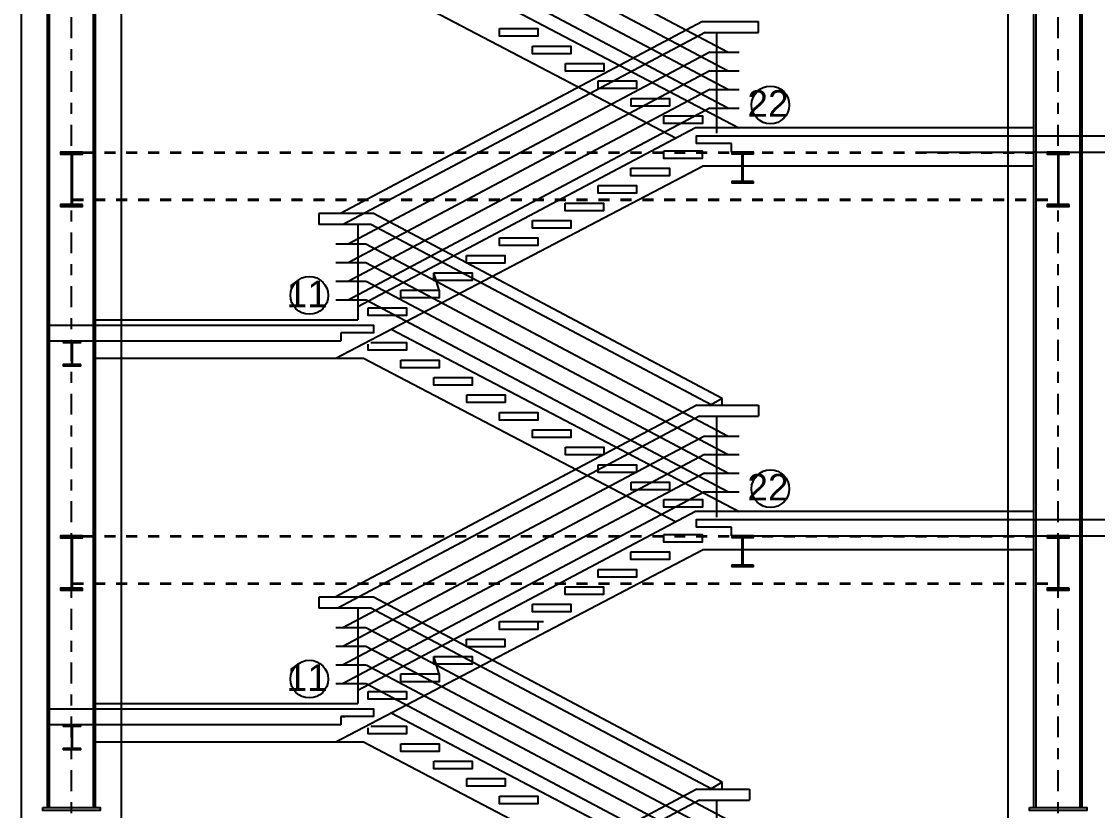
# Model space of a CAD drawing. Header units: millimetres. Extents: x 2148 to 2681, y 758 to 986.
# Drawn here: x 2524.33 to 2534.14, y 882.35 to 889.55 of the extents above; entities that cross this region are included whole.
import ezdxf

# ---------------------------------------------------------------- set-up
doc = ezdxf.new("R2010")
doc.units = ezdxf.units.MM
doc.linetypes.add('$0$HIDDEN', pattern=[0.375, 0.25, -0.125])
doc.linetypes.add('CENTER2', pattern=[28.575, 19.05, -3.175, 3.175, -3.175])
for name, color, linetype in [('0.2', 10, 'Continuous'), ('4CO', 4, 'Continuous'), ('D', 1, 'Continuous'), ('HATCH', 8, 'Continuous'), ('TLBLK', 7, 'Continuous')]:
    doc.layers.add(name, color=color, linetype=linetype)
doc.styles.add('SWISS', font='swissl.ttf')

msp = doc.modelspace()

# ---------------------------------------------------------------- hatches: boundary and pattern name
at = {"layer": 'HATCH', "ltscale": 0.5}
h = msp.add_hatch(dxfattribs=at)
h.set_pattern_fill('ANSI31', color=256, scale=0.018605, style=0)
h.set_pattern_definition([(45, (150885.5730363, 6002.0488247), (-0.00164446852256, 0.00164446852256), [])])
edge = h.paths.add_edge_path()
edge.add_line((2524.8834495, 887.8774723), (2524.7990688, 887.8774723))
edge.add_arc((2524.7990688, 887.8847278), 0.0072555, 174.09726711, 269.99999997, ccw=False)
edge.add_line((2524.7918518, 887.885474), (2524.7918518, 888.3279263))
edge.add_arc((2524.7990688, 888.3286724), 0.0072555, 89.63455464, 185.90273283, ccw=False)
edge.add_line((2524.7991151, 888.3359278), (2524.8834495, 888.3359278))
edge.add_line((2524.8834495, 888.3359278), (2524.8834495, 888.3545328))
edge.add_line((2524.8834495, 888.3545328), (2524.6834495, 888.3545328))
edge.add_line((2524.6834495, 888.3545328), (2524.6834495, 888.3359278))
edge.add_line((2524.6834495, 888.3359278), (2524.7734174, 888.3359278))
edge.add_arc((2524.7734637, 888.3286724), 0.0072555, -4.29209345, 90.36544517, ccw=False)
edge.add_line((2524.7806988, 888.3281294), (2524.7806988, 887.8852708))
edge.add_arc((2524.7734637, 887.8847278), 0.0072555, -89.99999978, 4.2920935, ccw=False)
edge.add_line((2524.7734637, 887.8774723), (2524.6834495, 887.8774723))
edge.add_line((2524.6834495, 887.8774723), (2524.6834495, 887.8588673))
edge.add_line((2524.6834495, 887.8588673), (2524.8834495, 887.8588673))
edge.add_line((2524.8834495, 887.8588673), (2524.8834495, 887.8774723))
h = msp.add_hatch(dxfattribs=at)
h.set_pattern_fill('ANSI31', color=256, scale=0.018605, style=0)
h.set_pattern_definition([(45, (160502.7380826, 5234.8670816), (-0.00164446852256, 0.00164446852256), [])])
edge = h.paths.add_edge_path()
edge.add_line((2530.9152169, 888.3395306), (2531.0045927, 888.3395306))
edge.add_line((2531.0045927, 888.3395306), (2531.0045927, 888.3536789))
edge.add_line((2531.0045927, 888.3536789), (2530.806577, 888.3536789))
edge.add_line((2530.806577, 888.3536789), (2530.806577, 888.3395306))
edge.add_line((2530.806577, 888.3395306), (2530.895684, 888.3395306))
edge.add_arc((2530.8957084, 888.3357098), 0.0038209, -4.29209834, 90.36544627, ccw=False)
edge.add_line((2530.8995185, 888.3354238), (2530.8995185, 888.3303464))
edge.add_arc((2530.8957084, 888.3300604), 0.0038209, -4.29210268, 4.29210268, ccw=False)
edge.add_line((2530.8995185, 888.3297744), (2530.8995185, 888.0983474))
edge.add_arc((2530.8957084, 888.0980614), 0.0038209, -4.29209258, 4.29209258, ccw=False)
edge.add_line((2530.8995185, 888.0977754), (2530.8995185, 888.0903916))
edge.add_arc((2530.8957084, 888.0901056), 0.0038209, -89.99999956, 4.29209319, ccw=False)
edge.add_line((2530.8957084, 888.0862848), (2530.806577, 888.0862848))
edge.add_line((2530.806577, 888.0862848), (2530.806577, 888.0744428))
edge.add_line((2530.806577, 888.0744428), (2531.0045927, 888.0744428))
edge.add_line((2531.0045927, 888.0744428), (2531.0045927, 888.0862848))
edge.add_line((2531.0045927, 888.0862848), (2530.9151925, 888.0862848))
edge.add_arc((2530.9151925, 888.0901056), 0.0038209, 174.09726551, 270.00000044, ccw=False)
edge.add_line((2530.9113919, 888.0904986), (2530.9113919, 888.0976685))
edge.add_arc((2530.9151925, 888.0980614), 0.0038209, 174.09726237, 185.90273763, ccw=False)
edge.add_line((2530.9113919, 888.0984543), (2530.9113919, 888.3296675))
edge.add_arc((2530.9151925, 888.3300604), 0.0038209, 174.09726825, 185.90273175, ccw=False)
edge.add_line((2530.9113919, 888.3304533), (2530.9113919, 888.3353168))
edge.add_arc((2530.9151925, 888.3357098), 0.0038209, 89.63455417, 185.902733, ccw=False)
h = msp.add_hatch(dxfattribs=at)
h.set_pattern_fill('ANSI31', color=256, scale=0.018605, style=0)
h.set_pattern_definition([(45, (150894.5736642, 6002.0488247), (-0.00164446852256, 0.00164446852256), [])])
edge = h.paths.add_edge_path()
edge.add_line((2533.8840774, 887.8774723), (2533.7996967, 887.8774723))
edge.add_arc((2533.7996967, 887.8847278), 0.0072555, 174.09726711, 269.99999997, ccw=False)
edge.add_line((2533.7924797, 887.885474), (2533.7924797, 888.3279263))
edge.add_arc((2533.7996967, 888.3286724), 0.0072555, 89.63455464, 185.90273283, ccw=False)
edge.add_line((2533.799743, 888.3359278), (2533.8840774, 888.3359278))
edge.add_line((2533.8840774, 888.3359278), (2533.8840774, 888.3545328))
edge.add_line((2533.8840774, 888.3545328), (2533.6840774, 888.3545328))
edge.add_line((2533.6840774, 888.3545328), (2533.6840774, 888.3359278))
edge.add_line((2533.6840774, 888.3359278), (2533.7740453, 888.3359278))
edge.add_arc((2533.7740916, 888.3286724), 0.0072555, -4.29209345, 90.36544517, ccw=False)
edge.add_line((2533.7813267, 888.3281294), (2533.7813267, 887.8852708))
edge.add_arc((2533.7740916, 887.8847278), 0.0072555, -89.99999978, 4.2920935, ccw=False)
edge.add_line((2533.7740916, 887.8774723), (2533.6840774, 887.8774723))
edge.add_line((2533.6840774, 887.8774723), (2533.6840774, 887.8588673))
edge.add_line((2533.6840774, 887.8588673), (2533.8840774, 887.8588673))
edge.add_line((2533.8840774, 887.8588673), (2533.8840774, 887.8774723))
h = msp.add_hatch(dxfattribs=at)
h.set_pattern_fill('ANSI31', color=256, scale=0.014884, style=0)
h.set_pattern_definition([(45, (128902.2538391, 4363.8400207), (-0.001315574818048, 0.001315574818048), [])])
edge = h.paths.add_edge_path()
edge.add_line((2524.7955465, 886.6179798), (2524.8670472, 886.6179798))
edge.add_line((2524.8670472, 886.6179798), (2524.8670472, 886.6292985))
edge.add_line((2524.8670472, 886.6292985), (2524.7086346, 886.6292985))
edge.add_line((2524.7086346, 886.6292985), (2524.7086346, 886.6179798))
edge.add_line((2524.7086346, 886.6179798), (2524.7799202, 886.6179798))
edge.add_arc((2524.7799397, 886.6149232), 0.0030567, -4.29209834, 90.36544627, ccw=False)
edge.add_line((2524.7829878, 886.6146944), (2524.7829878, 886.6106325))
edge.add_arc((2524.7799397, 886.6104037), 0.0030567, -4.29210268, 4.29210268, ccw=False)
edge.add_line((2524.7829878, 886.6101749), (2524.7829878, 886.4250333))
edge.add_arc((2524.7799397, 886.4248045), 0.0030567, -4.29209258, 4.29209258, ccw=False)
edge.add_line((2524.7829878, 886.4245757), (2524.7829878, 886.4186686))
edge.add_arc((2524.7799397, 886.4184399), 0.0030567, -89.99999956, 4.29209319, ccw=False)
edge.add_line((2524.7799397, 886.4153832), (2524.7086346, 886.4153832))
edge.add_line((2524.7086346, 886.4153832), (2524.7086346, 886.4059096))
edge.add_line((2524.7086346, 886.4059096), (2524.8670472, 886.4059096))
edge.add_line((2524.8670472, 886.4059096), (2524.8670472, 886.4153832))
edge.add_line((2524.8670472, 886.4153832), (2524.795527, 886.4153832))
edge.add_arc((2524.795527, 886.4184399), 0.0030567, 174.09726551, 270.00000044, ccw=False)
edge.add_line((2524.7924865, 886.4187542), (2524.7924865, 886.4244902))
edge.add_arc((2524.795527, 886.4248045), 0.0030567, 174.09726237, 185.90273763, ccw=False)
edge.add_line((2524.7924865, 886.4251189), (2524.7924865, 886.6100893))
edge.add_arc((2524.795527, 886.6104037), 0.0030567, 174.09726825, 185.90273175, ccw=False)
edge.add_line((2524.7924865, 886.610718), (2524.7924865, 886.6146088))
edge.add_arc((2524.795527, 886.6149232), 0.0030567, 89.63455417, 185.902733, ccw=False)
h = msp.add_hatch(dxfattribs=at)
h.set_pattern_fill('ANSI31', color=256, scale=0.018605, style=0)
h.set_pattern_definition([(45, (150885.5730363, 5998.5488247), (-0.00164446852256, 0.00164446852256), [])])
edge = h.paths.add_edge_path()
edge.add_line((2524.8834495, 884.3774723), (2524.7990688, 884.3774723))
edge.add_arc((2524.7990688, 884.3847278), 0.0072555, 174.09726711, 269.99999997, ccw=False)
edge.add_line((2524.7918518, 884.385474), (2524.7918518, 884.8279263))
edge.add_arc((2524.7990688, 884.8286724), 0.0072555, 89.63455464, 185.90273283, ccw=False)
edge.add_line((2524.7991151, 884.8359278), (2524.8834495, 884.8359278))
edge.add_line((2524.8834495, 884.8359278), (2524.8834495, 884.8545328))
edge.add_line((2524.8834495, 884.8545328), (2524.6834495, 884.8545328))
edge.add_line((2524.6834495, 884.8545328), (2524.6834495, 884.8359278))
edge.add_line((2524.6834495, 884.8359278), (2524.7734174, 884.8359278))
edge.add_arc((2524.7734637, 884.8286724), 0.0072555, -4.29209345, 90.36544517, ccw=False)
edge.add_line((2524.7806988, 884.8281294), (2524.7806988, 884.3852708))
edge.add_arc((2524.7734637, 884.3847278), 0.0072555, -89.99999978, 4.2920935, ccw=False)
edge.add_line((2524.7734637, 884.3774723), (2524.6834495, 884.3774723))
edge.add_line((2524.6834495, 884.3774723), (2524.6834495, 884.3588673))
edge.add_line((2524.6834495, 884.3588673), (2524.8834495, 884.3588673))
edge.add_line((2524.8834495, 884.3588673), (2524.8834495, 884.3774723))
h = msp.add_hatch(dxfattribs=at)
h.set_pattern_fill('ANSI31', color=256, scale=0.018605, style=0)
h.set_pattern_definition([(45, (160502.7380826, 5231.3670816), (-0.00164446852256, 0.00164446852256), [])])
edge = h.paths.add_edge_path()
edge.add_line((2530.9152169, 884.8395306), (2531.0045927, 884.8395306))
edge.add_line((2531.0045927, 884.8395306), (2531.0045927, 884.8536789))
edge.add_line((2531.0045927, 884.8536789), (2530.806577, 884.8536789))
edge.add_line((2530.806577, 884.8536789), (2530.806577, 884.8395306))
edge.add_line((2530.806577, 884.8395306), (2530.895684, 884.8395306))
edge.add_arc((2530.8957084, 884.8357098), 0.0038209, -4.29209834, 90.36544627, ccw=False)
edge.add_line((2530.8995185, 884.8354238), (2530.8995185, 884.8303464))
edge.add_arc((2530.8957084, 884.8300604), 0.0038209, -4.29210268, 4.29210268, ccw=False)
edge.add_line((2530.8995185, 884.8297744), (2530.8995185, 884.5983474))
edge.add_arc((2530.8957084, 884.5980614), 0.0038209, -4.29209258, 4.29209258, ccw=False)
edge.add_line((2530.8995185, 884.5977754), (2530.8995185, 884.5903916))
edge.add_arc((2530.8957084, 884.5901056), 0.0038209, -89.99999956, 4.29209319, ccw=False)
edge.add_line((2530.8957084, 884.5862848), (2530.806577, 884.5862848))
edge.add_line((2530.806577, 884.5862848), (2530.806577, 884.5744428))
edge.add_line((2530.806577, 884.5744428), (2531.0045927, 884.5744428))
edge.add_line((2531.0045927, 884.5744428), (2531.0045927, 884.5862848))
edge.add_line((2531.0045927, 884.5862848), (2530.9151925, 884.5862848))
edge.add_arc((2530.9151925, 884.5901056), 0.0038209, 174.09726551, 270.00000044, ccw=False)
edge.add_line((2530.9113919, 884.5904986), (2530.9113919, 884.5976685))
edge.add_arc((2530.9151925, 884.5980614), 0.0038209, 174.09726237, 185.90273763, ccw=False)
edge.add_line((2530.9113919, 884.5984543), (2530.9113919, 884.8296675))
edge.add_arc((2530.9151925, 884.8300604), 0.0038209, 174.09726825, 185.90273175, ccw=False)
edge.add_line((2530.9113919, 884.8304533), (2530.9113919, 884.8353168))
edge.add_arc((2530.9151925, 884.8357098), 0.0038209, 89.63455417, 185.902733, ccw=False)
h = msp.add_hatch(dxfattribs=at)
h.set_pattern_fill('ANSI31', color=256, scale=0.018605, style=0)
h.set_pattern_definition([(45, (150894.5736642, 5998.5488247), (-0.00164446852256, 0.00164446852256), [])])
edge = h.paths.add_edge_path()
edge.add_line((2533.8840774, 884.3774723), (2533.7996967, 884.3774723))
edge.add_arc((2533.7996967, 884.3847278), 0.0072555, 174.09726711, 269.99999997, ccw=False)
edge.add_line((2533.7924797, 884.385474), (2533.7924797, 884.8279263))
edge.add_arc((2533.7996967, 884.8286724), 0.0072555, 89.63455464, 185.90273283, ccw=False)
edge.add_line((2533.799743, 884.8359278), (2533.8840774, 884.8359278))
edge.add_line((2533.8840774, 884.8359278), (2533.8840774, 884.8545328))
edge.add_line((2533.8840774, 884.8545328), (2533.6840774, 884.8545328))
edge.add_line((2533.6840774, 884.8545328), (2533.6840774, 884.8359278))
edge.add_line((2533.6840774, 884.8359278), (2533.7740453, 884.8359278))
edge.add_arc((2533.7740916, 884.8286724), 0.0072555, -4.29209345, 90.36544517, ccw=False)
edge.add_line((2533.7813267, 884.8281294), (2533.7813267, 884.3852708))
edge.add_arc((2533.7740916, 884.3847278), 0.0072555, -89.99999978, 4.2920935, ccw=False)
edge.add_line((2533.7740916, 884.3774723), (2533.6840774, 884.3774723))
edge.add_line((2533.6840774, 884.3774723), (2533.6840774, 884.3588673))
edge.add_line((2533.6840774, 884.3588673), (2533.8840774, 884.3588673))
edge.add_line((2533.8840774, 884.3588673), (2533.8840774, 884.3774723))
h = msp.add_hatch(dxfattribs=at)
h.set_pattern_fill('ANSI31', color=256, scale=0.014884, style=0)
h.set_pattern_definition([(45, (128902.2538391, 4360.3400207), (-0.001315574818048, 0.001315574818048), [])])
edge = h.paths.add_edge_path()
edge.add_line((2524.7955465, 883.1179798), (2524.8670472, 883.1179798))
edge.add_line((2524.8670472, 883.1179798), (2524.8670472, 883.1292985))
edge.add_line((2524.8670472, 883.1292985), (2524.7086346, 883.1292985))
edge.add_line((2524.7086346, 883.1292985), (2524.7086346, 883.1179798))
edge.add_line((2524.7086346, 883.1179798), (2524.7799202, 883.1179798))
edge.add_arc((2524.7799397, 883.1149232), 0.0030567, -4.29209834, 90.36544627, ccw=False)
edge.add_line((2524.7829878, 883.1146944), (2524.7829878, 883.1106325))
edge.add_arc((2524.7799397, 883.1104037), 0.0030567, -4.29210268, 4.29210268, ccw=False)
edge.add_line((2524.7829878, 883.1101749), (2524.7829878, 882.9250333))
edge.add_arc((2524.7799397, 882.9248045), 0.0030567, -4.29209258, 4.29209258, ccw=False)
edge.add_line((2524.7829878, 882.9245757), (2524.7829878, 882.9186686))
edge.add_arc((2524.7799397, 882.9184399), 0.0030567, -89.99999956, 4.29209319, ccw=False)
edge.add_line((2524.7799397, 882.9153832), (2524.7086346, 882.9153832))
edge.add_line((2524.7086346, 882.9153832), (2524.7086346, 882.9059096))
edge.add_line((2524.7086346, 882.9059096), (2524.8670472, 882.9059096))
edge.add_line((2524.8670472, 882.9059096), (2524.8670472, 882.9153832))
edge.add_line((2524.8670472, 882.9153832), (2524.795527, 882.9153832))
edge.add_arc((2524.795527, 882.9184399), 0.0030567, 174.09726551, 270.00000044, ccw=False)
edge.add_line((2524.7924865, 882.9187542), (2524.7924865, 882.9244902))
edge.add_arc((2524.795527, 882.9248045), 0.0030567, 174.09726237, 185.90273763, ccw=False)
edge.add_line((2524.7924865, 882.9251189), (2524.7924865, 883.1100893))
edge.add_arc((2524.795527, 883.1104037), 0.0030567, 174.09726825, 185.90273175, ccw=False)
edge.add_line((2524.7924865, 883.110718), (2524.7924865, 883.1146088))
edge.add_arc((2524.795527, 883.1149232), 0.0030567, 89.63455417, 185.902733, ccw=False)

# ---------------------------------------------------------------- linework, layer by layer
at = {"ltscale": 0.5}
for p, q in [((2530.7691042, 889.2643984, -0.0000001), (2527.4696634, 891.0141018, -0.0000001)), ((2530.7691042, 889.0943984, -0.0000001), (2527.4696634, 890.8441018, -0.0000001)), ((2530.7699091, 888.9243984, -0.0000001), (2527.4704683, 890.6741018, -0.0000001)), ((2530.7703116, 888.7543984, -0.0000001), (2527.4708708, 890.5041018, -0.0000001)), ((2530.5387529, 889.5443984, -0.0000001), (2527.2381937, 887.7941018, -0.0000001)), ((2530.5387529, 889.5443984, 0), (2531.0503905, 889.5443984, 0)), ((2530.5387529, 889.5443984, 0), (2531.0503905, 889.5443984, 0)), ((2530.5636274, 889.4443984, -0.0000001), (2527.2630682, 887.6941018, -0.0000001)), ((2530.5636274, 889.4443984, 0), (2531.0503905, 889.4443984, 0)), ((2530.6665256, 889.4456789, -0.0000001), (2530.6665256, 888.5256789, -0.0000001)), ((2530.6084016, 889.2643984, -0.0000001), (2527.3078424, 887.5141018, -0.0000001)), ((2530.6084016, 889.2643984, 0), (2530.8738429, 889.2643984, 0)), ((2530.6079992, 889.0943984, -0.0000001), (2527.3074399, 887.3441018, -0.0000001)), ((2530.6084016, 889.0943984, 0), (2530.8738429, 889.0943984, 0)), ((2530.6075967, 888.9243984, -0.0000001), (2527.3070375, 887.1741018, -0.0000001)), ((2530.6084016, 888.9243984, 0), (2530.8738429, 888.9243984, 0)), ((2530.6071942, 888.7543984, -0.0000001), (2527.306635, 887.0041018, -0.0000001)), ((2530.6084016, 888.7543984, 0), (2530.8738429, 888.7543984, 0)), ((2530.1887529, 888.366588, -0.0000001), (2530.5387529, 888.366588, -0.0000001)), ((2530.1887529, 888.366588, -0.0000001), (2530.5387529, 888.366588, -0.0000001)), ((2530.1887529, 888.366588, -0.0000001), (2530.5387529, 888.366588, -0.0000001)), ((2530.1887529, 888.366588, -0.0000001), (2530.5387529, 888.366588, -0.0000001)), ((2530.1887529, 888.366588, -0.0000001), (2530.5387529, 888.366588, -0.0000001)), ((2530.1887529, 888.366588, -0.0000001), (2530.5387529, 888.366588, -0.0000001)), ((2529.8881937, 888.2074971, -0.0000001), (2530.2381937, 888.2074971, -0.0000001)), ((2529.8881937, 888.2074971, -0.0000001), (2530.2381937, 888.2074971, -0.0000001)), ((2529.5887529, 888.0484062, -0.0000001), (2529.9387529, 888.0484062, -0.0000001)), ((2529.5887529, 888.0484062, -0.0000001), (2529.9387529, 888.0484062, -0.0000001)), ((2529.2887529, 887.8893153, -0.0000001), (2529.6387529, 887.8893153, -0.0000001)), ((2529.2887529, 887.8893153, -0.0000001), (2529.6387529, 887.8893153, -0.0000001)), ((2527.5393121, 887.7941018, -0.0000001), (2527.0393121, 887.7941018, -0.0000001)), ((2527.5393121, 887.7941018, -0.0000001), (2527.4516397, 887.7941018, -0.0000001)), ((2530.7187529, 886.1080347, -0.0000001), (2527.5393121, 887.7941018, -0.0000001)), ((2528.9887529, 887.7302244, -0.0000001), (2529.3387529, 887.7302244, -0.0000001)), ((2528.9887529, 887.7302244, -0.0000001), (2529.3387529, 887.7302244, -0.0000001)), ((2527.5144376, 887.6941018, -0.0000001), (2527.0393121, 887.6941018, -0.0000001)), ((2527.3959698, 887.6941018, -0.0000001), (2527.3959698, 886.8256789, -0.0000001)), ((2530.6187529, 886.047874, -0.0000001), (2527.5144376, 887.6941018, -0.0000001)), ((2527.4696634, 887.5141018, -0.0000001), (2527.1959698, 887.5141018, -0.0000001)), ((2530.7691042, 885.7643984, -0.0000001), (2527.4696634, 887.5141018, -0.0000001)), ((2528.6887529, 887.5711335, -0.0000001), (2529.0387529, 887.5711335, -0.0000001)), ((2528.6887529, 887.5711335, -0.0000001), (2529.0387529, 887.5711335, -0.0000001)), ((2528.6887529, 887.5711335, -0.0000001), (2529.0387529, 887.5711335, -0.0000001)), ((2528.6887529, 887.5711335, -0.0000001), (2529.0387529, 887.5711335, -0.0000001)), ((2528.6887529, 887.5711335, -0.0000001), (2529.0387529, 887.5711335, -0.0000001)), ((2528.6887529, 887.5711335, -0.0000001), (2529.0387529, 887.5711335, -0.0000001)), ((2528.3887529, 887.4120426, -0.0000001), (2528.7387529, 887.4120426, -0.0000001)), ((2528.3887529, 887.4120426, -0.0000001), (2528.7387529, 887.4120426, -0.0000001)), ((2527.4696634, 887.3441018, -0.0000001), (2527.1959698, 887.3441018, -0.0000001)), ((2530.7691042, 885.5943984, -0.0000001), (2527.4696634, 887.3441018, -0.0000001)), ((2528.0887529, 887.2529517, -0.0000001), (2528.4387529, 887.2529517, -0.0000001)), ((2528.1387529, 887.0938608, -0.0000001), (2528.0887529, 887.2529517, -0.0000001)), ((2528.1387529, 887.0938608, -0.0000001), (2528.0887529, 887.2529517, -0.0000001)), ((2528.1387529, 887.0938608, -0.0000001), (2528.0887529, 887.2529517, -0.0000001)), ((2528.1387529, 887.0938608, -0.0000001), (2528.0887529, 887.2529517, -0.0000001)), ((2528.0887529, 887.2529517, -0.0000001), (2528.4387529, 887.2529517, -0.0000001)), ((2528.1387529, 887.0938608, -0.0000001), (2528.0887529, 887.2529517, -0.0000001)), ((2528.1387529, 887.0938608, -0.0000001), (2528.0887529, 887.2529517, -0.0000001)), ((2528.1387529, 887.0938608, -0.0000001), (2528.0887529, 887.2529517, -0.0000001)), ((2527.4696634, 887.1741018, -0.0000001), (2527.1959698, 887.1741018, -0.0000001)), ((2530.7699091, 885.4243984, -0.0000001), (2527.4704683, 887.1741018, -0.0000001)), ((2527.7887529, 887.0938608, -0.0000001), (2528.1387529, 887.0938608, -0.0000001)), ((2527.7887529, 887.0938608, -0.0000001), (2528.1387529, 887.0938608, -0.0000001)), ((2527.4708708, 887.0041018, -0.0000001), (2527.1959698, 887.0041018, -0.0000001)), ((2530.7703116, 885.2543984, -0.0000001), (2527.4708708, 887.0041018, -0.0000001)), ((2527.4893121, 886.9347699, -0.0000001), (2527.8387529, 886.9347699, -0.0000001)), ((2527.4893121, 886.9347699, -0.0000001), (2527.8387529, 886.9347699, -0.0000001)), ((2530.4887529, 886.0443984, -0.0000001), (2527.1881937, 884.2941018, -0.0000001)), ((2530.4887529, 886.0443984, -0.0000001), (2531.0503905, 886.0443984, 0)), ((2530.4887529, 886.0443984, -0.0000001), (2531.0503905, 886.0443984, 0)), ((2530.7187529, 886.1080347, -0.0000001), (2530.6187529, 886.047874, -0.0000001)), ((2530.7187529, 886.0456789, 0), (2530.7187529, 886.1080347, 0)), ((2530.5136274, 885.9443984, -0.0000001), (2527.2130682, 884.1941018, -0.0000001)), ((2530.5136274, 885.9443984, -0.0000001), (2531.0503905, 885.9443984, 0)), ((2530.6665256, 885.9456789, -0.0000001), (2530.6665256, 885.0256789, -0.0000001)), ((2530.5584016, 885.7643984, -0.0000001), (2527.2578424, 884.0141018, -0.0000001)), ((2530.5584016, 885.7643984, -0.0000001), (2530.8738429, 885.7643984, 0)), ((2530.5579992, 885.5943984, -0.0000001), (2527.2574399, 883.8441018, -0.0000001)), ((2530.5584016, 885.5943984, -0.0000001), (2530.8738429, 885.5943984, 0)), ((2530.5575967, 885.4243984, -0.0000001), (2527.2570375, 883.6741018, -0.0000001)), ((2530.5584016, 885.4243984, -0.0000001), (2530.8738429, 885.4243984, 0)), ((2530.5571942, 885.2543984, -0.0000001), (2527.256635, 883.5041018, -0.0000001)), ((2530.5584016, 885.2543984, -0.0000001), (2530.8738429, 885.2543984, 0)), ((2530.1887529, 884.866588, -0.0000001), (2530.5387529, 884.866588, -0.0000001)), ((2530.1887529, 884.866588, -0.0000001), (2530.5387529, 884.866588, -0.0000001)), ((2530.1887529, 884.866588, -0.0000001), (2530.5387529, 884.866588, -0.0000001)), ((2530.1887529, 884.866588, -0.0000001), (2530.5387529, 884.866588, -0.0000001)), ((2530.1887529, 884.866588, -0.0000001), (2530.5387529, 884.866588, -0.0000001)), ((2530.1887529, 884.866588, -0.0000001), (2530.5387529, 884.866588, -0.0000001)), ((2529.8881937, 884.7074971, -0.0000001), (2530.2381937, 884.7074971, -0.0000001)), ((2529.8881937, 884.7074971, -0.0000001), (2530.2381937, 884.7074971, -0.0000001)), ((2529.5887529, 884.5484062, -0.0000001), (2529.9387529, 884.5484062, -0.0000001)), ((2529.5887529, 884.5484062, -0.0000001), (2529.9387529, 884.5484062, -0.0000001)), ((2529.2887529, 884.3893153, -0.0000001), (2529.6387529, 884.3893153, -0.0000001)), ((2529.2887529, 884.3893153, -0.0000001), (2529.6387529, 884.3893153, -0.0000001)), ((2527.5393121, 884.2941018, -0.0000001), (2527.0393121, 884.2941018, -0.0000001)), ((2527.5393121, 884.2941018, -0.0000001), (2527.4516397, 884.2941018, -0.0000001)), ((2530.7187529, 882.6080347, -0.0000001), (2527.5393121, 884.2941018, -0.0000001)), ((2527.5144376, 884.1941018, -0.0000001), (2527.0393121, 884.1941018, -0.0000001)), ((2527.3959698, 884.1941018, -0.0000001), (2527.3959698, 883.3256789, -0.0000001)), ((2530.6187529, 882.547874, -0.0000001), (2527.5144376, 884.1941018, -0.0000001)), ((2528.9887529, 884.2302244, -0.0000001), (2529.3387529, 884.2302244, -0.0000001)), ((2528.9887529, 884.2302244, -0.0000001), (2529.3387529, 884.2302244, -0.0000001)), ((2528.7387529, 884.0711335, -0.0000001), (2529.0887529, 884.0711335, -0.0000001)), ((2528.7387529, 884.0711335, -0.0000001), (2529.0887529, 884.0711335, -0.0000001)), ((2528.7387529, 884.0711335, -0.0000001), (2529.0887529, 884.0711335, -0.0000001)), ((2528.7387529, 884.0711335, -0.0000001), (2529.0887529, 884.0711335, -0.0000001)), ((2528.7387529, 884.0711335, -0.0000001), (2529.0887529, 884.0711335, -0.0000001)), ((2528.7387529, 884.0711335, -0.0000001), (2529.0887529, 884.0711335, -0.0000001)), ((2527.4696634, 884.0141018, -0.0000001), (2527.1959698, 884.0141018, -0.0000001)), ((2530.7691042, 882.2643984, -0.0000001), (2527.4696634, 884.0141018, -0.0000001)), ((2528.3887529, 883.9120426, -0.0000001), (2528.7387529, 883.9120426, -0.0000001)), ((2528.3887529, 883.9120426, -0.0000001), (2528.7387529, 883.9120426, -0.0000001)), ((2527.4696634, 883.8441018, -0.0000001), (2527.1959698, 883.8441018, -0.0000001)), ((2530.7691042, 882.0943984, -0.0000001), (2527.4696634, 883.8441018, -0.0000001)), ((2527.4696634, 883.6741018, -0.0000001), (2527.1959698, 883.6741018, -0.0000001)), ((2530.7699091, 881.9243984, -0.0000001), (2527.4704683, 883.6741018, -0.0000001)), ((2528.0887529, 883.7529517, -0.0000001), (2528.4387529, 883.7529517, -0.0000001)), ((2528.1387529, 883.5938608, -0.0000001), (2528.0887529, 883.7529517, -0.0000001)), ((2528.1387529, 883.5938608, -0.0000001), (2528.0887529, 883.7529517, -0.0000001)), ((2528.1387529, 883.5938608, -0.0000001), (2528.0887529, 883.7529517, -0.0000001)), ((2528.1387529, 883.5938608, -0.0000001), (2528.0887529, 883.7529517, -0.0000001)), ((2528.0887529, 883.7529517, -0.0000001), (2528.4387529, 883.7529517, -0.0000001)), ((2528.1387529, 883.5938608, -0.0000001), (2528.0887529, 883.7529517, -0.0000001)), ((2528.1387529, 883.5938608, -0.0000001), (2528.0887529, 883.7529517, -0.0000001)), ((2528.1387529, 883.5938608, -0.0000001), (2528.0887529, 883.7529517, -0.0000001)), ((2527.7887529, 883.5938608, -0.0000001), (2528.1387529, 883.5938608, -0.0000001)), ((2527.7887529, 883.5938608, -0.0000001), (2528.1387529, 883.5938608, -0.0000001)), ((2527.4708708, 883.5041018, -0.0000001), (2527.1959698, 883.5041018, -0.0000001)), ((2530.7703116, 881.7543984, -0.0000001), (2527.4708708, 883.5041018, -0.0000001)), ((2527.4893121, 883.4347699, -0.0000001), (2527.8387529, 883.4347699, -0.0000001)), ((2527.4893121, 883.4347699, -0.0000001), (2527.8387529, 883.4347699, -0.0000001)), ((2530.7187529, 882.6080347, -0.0000001), (2530.6187529, 882.547874, -0.0000001)), ((2530.7187529, 882.5456789, 0), (2530.7187529, 882.6080347, 0)), ((2530.4887529, 882.5443984, -0.0000001), (2527.1881937, 880.7941018, -0.0000001)), ((2530.4887529, 882.5443984, -0.0000001), (2530.9691956, 882.5443984, -0.0000001)), ((2530.4887529, 882.5443984, -0.0000001), (2530.9691956, 882.5443984, -0.0000001)), ((2530.5136274, 882.4443984, -0.0000001), (2527.2130682, 880.6941018, -0.0000001)), ((2530.5136274, 882.4443984, -0.0000001), (2530.9691956, 882.4443984, -0.0000001)), ((2530.6665256, 882.4456789, -0.0000001), (2530.6665256, 881.5256789, -0.0000001))]:
    msp.add_line(p, q, dxfattribs=at)
at = {"ltscale": 0.05}
for p, q in [((2531.0503905, 889.4443984, 0), (2531.0503905, 889.5443984, 0)), ((2530.8049319, 888.3536789, 0), (2530.8049319, 888.4336789, 0)), ((2530.8049319, 888.3536789, 0), (2530.8049319, 888.4336789, 0)), ((2532.5651169, 888.3536789, 0), (2535.5710964, 888.3536789, 0)), ((2527.0393121, 887.7941018, 0), (2527.0393121, 887.6941018, -0.0000001)), ((2527.2393463, 886.6292985, 0), (2524.5864733, 886.6292985, 0)), ((2527.2393463, 886.7056789, 0), (2527.2393463, 886.6292985, 0)), ((2531.0503905, 886.0443984, 0), (2531.0503905, 885.9443984, 0)), ((2530.8049319, 884.8536789, 0), (2530.8049319, 884.9336789, 0)), ((2530.8049319, 884.8536789, 0), (2530.8049319, 884.9336789, 0)), ((2530.8049319, 884.8536789, 0), (2535.5710964, 884.8536789, 0)), ((2527.0393121, 884.2941018, 0), (2527.0393121, 884.1941018, -0.0000001)), ((2527.2393463, 883.2056789, 0), (2527.2393463, 883.1292985, 0)), ((2527.2393463, 883.2056789, 0), (2527.2762641, 883.2056789, 0)), ((2527.2393463, 883.1292985, 0), (2524.5864733, 883.1292985, 0)), ((2530.9716696, 882.4443984, 0), (2530.9716696, 882.5443984, 0))]:
    msp.add_line(p, q, dxfattribs=at)
at = {"linetype": '$0$HIDDEN', "ltscale": 0.3}
for p, q in [((2524.8834495, 888.3545328), (2533.5643896, 888.3545328, 0)), ((2524.8834495, 888.3473606), (2533.5643896, 888.3473606, 0)), ((2524.7918518, 887.9235825), (2533.7782547, 887.9235825, 0)), ((2524.7918518, 887.9164103), (2533.7782547, 887.9164103, 0)), ((2524.8834495, 884.8545328, 0), (2533.5643896, 884.8545328, 0)), ((2524.8834495, 884.8473606, 0), (2533.5643896, 884.8473606, 0)), ((2524.7918518, 884.4235825, 0), (2533.7782547, 884.4235825, 0)), ((2524.7918518, 884.4164103, 0), (2533.7782547, 884.4164103, 0))]:
    msp.add_line(p, q, dxfattribs=at)
at = {"ltscale": 0.05}
for points, elevation in [([(2528.6887529, 889.4802244), (2529.0387529, 889.4802244), (2529.0387529, 889.4102244), (2528.6887529, 889.4102244)], -0.0000001), ([(2528.9887529, 889.3211335), (2529.3387529, 889.3211335), (2529.3387529, 889.2511335), (2528.9887529, 889.2511335)], -0.0000001), ([(2529.2887529, 889.1620426), (2529.6387529, 889.1620426), (2529.6387529, 889.0920426), (2529.2887529, 889.0920426)], -0.0000001), ([(2529.5887529, 889.0029517), (2529.9387529, 889.0029517), (2529.9387529, 888.9329517), (2529.5887529, 888.9329517)], -0.0000001), ([(2529.8887529, 888.8438608), (2530.2387529, 888.8438608), (2530.2387529, 888.7738608), (2529.8887529, 888.7738608)], -0.0000001), ([(2530.1887529, 888.6847699), (2530.5387529, 888.6847699), (2530.5387529, 888.6147699), (2530.1887529, 888.6147699)], -0.0000001), ([(2530.1881937, 888.366588), (2530.5381937, 888.366588), (2530.5381937, 888.296588), (2530.1881937, 888.296588)], -0.0000001), ([(2529.8876345, 888.2074971), (2530.2376345, 888.2074971), (2530.2376345, 888.1374971), (2529.8876345, 888.1374971)], -0.0000001), ([(2529.5881937, 888.0484062), (2529.9381937, 888.0484062), (2529.9381937, 887.9784062), (2529.5881937, 887.9784062)], -0.0000001), ([(2529.2881937, 887.8893153), (2529.6381937, 887.8893153), (2529.6381937, 887.8193153), (2529.2881937, 887.8193153)], -0.0000001), ([(2528.9881937, 887.7302244), (2529.3381937, 887.7302244), (2529.3381937, 887.6602244), (2528.9881937, 887.6602244)], 0), ([(2528.6881937, 887.5711335), (2529.0381937, 887.5711335), (2529.0381937, 887.5011335), (2528.6881937, 887.5011335)], -0.0000001), ([(2528.3881937, 887.4120426), (2528.7381937, 887.4120426), (2528.7381937, 887.3420426), (2528.3881937, 887.3420426)], -0.0000001), ([(2528.0881937, 887.2529517), (2528.4381937, 887.2529517), (2528.4381937, 887.1829517), (2528.0881937, 887.1829517)], -0.0000001), ([(2527.7881937, 887.0938608), (2528.1381937, 887.0938608), (2528.1381937, 887.0238608), (2527.7881937, 887.0238608)], -0.0000001), ([(2527.4887529, 886.9347699), (2527.8387529, 886.9347699), (2527.8387529, 886.8647699), (2527.4887529, 886.8647699)], -0.0000001), ([(2527.7887529, 886.4574971), (2528.1387529, 886.4574971), (2528.1387529, 886.3874971), (2527.7887529, 886.3874971)], -0.0000001), ([(2528.0887529, 886.2984062), (2528.4387529, 886.2984062), (2528.4387529, 886.2284062), (2528.0887529, 886.2284062)], -0.0000001), ([(2528.3887529, 886.1393153), (2528.7387529, 886.1393153), (2528.7387529, 886.0693153), (2528.3887529, 886.0693153)], -0.0000001), ([(2528.6887529, 885.9802244), (2529.0387529, 885.9802244), (2529.0387529, 885.9102244), (2528.6887529, 885.9102244)], -0.0000001), ([(2528.9887529, 885.8211335), (2529.3387529, 885.8211335), (2529.3387529, 885.7511335), (2528.9887529, 885.7511335)], -0.0000001), ([(2529.2887529, 885.6620426), (2529.6387529, 885.6620426), (2529.6387529, 885.5920426), (2529.2887529, 885.5920426)], -0.0000001), ([(2529.5887529, 885.5029517), (2529.9387529, 885.5029517), (2529.9387529, 885.4329517), (2529.5887529, 885.4329517)], -0.0000001), ([(2529.8887529, 885.3438608), (2530.2387529, 885.3438608), (2530.2387529, 885.2738608), (2529.8887529, 885.2738608)], -0.0000001), ([(2530.1887529, 885.1847699), (2530.5387529, 885.1847699), (2530.5387529, 885.1147699), (2530.1887529, 885.1147699)], -0.0000001), ([(2530.1881937, 884.866588), (2530.5381937, 884.866588), (2530.5381937, 884.796588), (2530.1881937, 884.796588)], -0.0000001), ([(2529.8876345, 884.7074971), (2530.2376345, 884.7074971), (2530.2376345, 884.6374971), (2529.8876345, 884.6374971)], -0.0000001), ([(2529.5881937, 884.5484062), (2529.9381937, 884.5484062), (2529.9381937, 884.4784062), (2529.5881937, 884.4784062)], -0.0000001), ([(2529.2881937, 884.3893153), (2529.6381937, 884.3893153), (2529.6381937, 884.3193153), (2529.2881937, 884.3193153)], -0.0000001), ([(2528.9881937, 884.2302244), (2529.3381937, 884.2302244), (2529.3381937, 884.1602244), (2528.9881937, 884.1602244)], 0), ([(2528.6881937, 884.0711335), (2529.0381937, 884.0711335), (2529.0381937, 884.0011335), (2528.6881937, 884.0011335)], -0.0000001), ([(2528.3881937, 883.9120426), (2528.7381937, 883.9120426), (2528.7381937, 883.8420426), (2528.3881937, 883.8420426)], -0.0000001), ([(2528.0881937, 883.7529517), (2528.4381937, 883.7529517), (2528.4381937, 883.6829517), (2528.0881937, 883.6829517)], -0.0000001), ([(2527.7881937, 883.5938608), (2528.1381937, 883.5938608), (2528.1381937, 883.5238608), (2527.7881937, 883.5238608)], -0.0000001), ([(2527.4887529, 883.4347699), (2527.8387529, 883.4347699), (2527.8387529, 883.3647699), (2527.4887529, 883.3647699)], -0.0000001), ([(2527.7887529, 882.9574971), (2528.1387529, 882.9574971), (2528.1387529, 882.8874971), (2527.7887529, 882.8874971)], -0.0000001), ([(2528.0887529, 882.7984062), (2528.4387529, 882.7984062), (2528.4387529, 882.7284062), (2528.0887529, 882.7284062)], -0.0000001), ([(2528.3887529, 882.6393153), (2528.7387529, 882.6393153), (2528.7387529, 882.5693153), (2528.3887529, 882.5693153)], -0.0000001), ([(2528.6887529, 882.4802244), (2529.0387529, 882.4802244), (2529.0387529, 882.4102244), (2528.6887529, 882.4102244)], -0.0000001), ([(2524.5210821, 882.3774187), (2525.0452921, 882.3774187), (2525.0452921, 882.3490036), (2524.5210821, 882.3490036)], 0), ([(2533.5223327, 882.3774187), (2534.0465427, 882.3774187), (2534.0465427, 882.3490036), (2533.5223327, 882.3490036)], 0)]:
    msp.add_lwpolyline(points, close=True, dxfattribs=dict(at, elevation=elevation))
for points, elevation in [([(2530.8049319, 888.4336789), (2530.4854138, 888.4336789), (2530.4854138, 888.5036789), (2535.39277, 888.5036789)], -0.0000001), ([(2524.5864733, 886.7756789), (2527.5393121, 886.7756789), (2527.5393121, 886.7056789), (2527.2393463, 886.7056789)], 0), ([(2527.515602, 886.616588), (2527.8387529, 886.616588), (2527.8387529, 886.546588), (2527.4887529, 886.546588), (2527.4887529, 886.602542)], -0.0000001), ([(2530.8049319, 884.9336789), (2530.4854138, 884.9336789), (2530.4854138, 885.0036789), (2535.3340467, 885.0036789)], -0.0000001), ([(2524.5864733, 883.2756789), (2527.5393121, 883.2756789), (2527.5393121, 883.2056789), (2527.2393463, 883.2056789)], 0), ([(2527.515602, 883.116588), (2527.8387529, 883.116588), (2527.8387529, 883.046588), (2527.4887529, 883.046588), (2527.4887529, 883.102542)], -0.0000001)]:
    msp.add_lwpolyline(points, dxfattribs=dict(at, elevation=elevation))
at = {"layer": '0.2', "ltscale": 0.5}
for centre in [(2531.1597182, 888.784055, -0.0000001), (2526.9531247, 887.0472459, -0.0000001), (2531.1597182, 885.284055, -0.0000001), (2526.9531247, 883.5472459, -0.0000001)]:
    msp.add_circle(centre, 0.172101, dxfattribs=at)
at = {"layer": '4CO', "ltscale": 0.5}
for p, q in [((2527.6988777, 890.2386259, -0.0000001), (2530.8723057, 888.5756789, -0.0000001)), ((2527.4476885, 889.9756789, -0.0000001), (2530.2988865, 888.4815877, -0.0000001)), ((2530.4763156, 888.5756789, 0), (2527.3959698, 886.9421622, -0.0000001)), ((2533.5643896, 888.5756789, 0.0000002), (2530.4763156, 888.5756789, 0)), ((2527.1962538, 886.4756789, 0), (2530.5413848, 888.2256789, 0)), ((2533.5643896, 888.2256789, 0.0000002), (2530.5413848, 888.2256789, 0)), ((2525.0065696, 886.8256789, 0), (2527.3959698, 886.8256789, -0.0000001)), ((2527.69942, 886.7389096, -0.0000001), (2530.8733894, 885.0756789, -0.0000001)), ((2525.0065696, 886.4756789, 0), (2527.4476885, 886.4756789, -0.0000001)), ((2527.4476885, 886.4756789, -0.0000001), (2530.2988865, 884.9815877, -0.0000001)), ((2530.4763156, 885.0756789, 0), (2527.3959698, 883.4421622, -0.0000001)), ((2533.5643896, 885.0756789, 0.0000005), (2530.4763156, 885.0756789, 0)), ((2527.1962538, 882.9756789, 0), (2530.5413848, 884.7256789, 0)), ((2533.5643896, 884.7256789, 0.0000005), (2530.5413848, 884.7256789, 0)), ((2525.0065696, 883.3256789, 0), (2527.3959698, 883.3256789, -0.0000001)), ((2527.6990483, 883.2387151, -0.0000001), (2530.8726467, 881.5756789, -0.0000001)), ((2525.0065696, 882.9756789, 0), (2527.4476885, 882.9756789, -0.0000001)), ((2527.4476885, 882.9756789, -0.0000001), (2530.2988865, 881.4815877, -0.0000001))]:
    msp.add_line(p, q, dxfattribs=at)
at = {"layer": 'D', "color": 3, "ltscale": 0.5}
for p, q in [((2524.563139, 882.3774187, 0), (2524.563139, 900.8503866, 0)), ((2524.583139, 882.3774187, 0), (2524.583139, 900.8503866, 0)), ((2524.9832353, 882.3774187, 0), (2524.9832353, 900.8503866, 0)), ((2525.0032353, 882.3774187, 0), (2525.0032353, 900.8503866, 0)), ((2533.5643896, 882.3774187, 0), (2533.5643896, 900.8503866, 0)), ((2533.5843896, 882.3774187, 0), (2533.5843896, 900.8503866, 0)), ((2533.9844859, 882.3774187, 0), (2533.9844859, 900.8503866, 0)), ((2534.0044859, 882.3774187, 0), (2534.0044859, 900.8503866, 0))]:
    msp.add_line(p, q, dxfattribs=at)
at = {"layer": 'D', "color": 3, "ltscale": 0.5, "elevation": 0}
for points in [[(2524.8834495, 887.8774723), (2524.7990688, 887.8774723, -0.444720244), (2524.7918518, 887.885474), (2524.7918518, 888.3279263, -0.446631522), (2524.7991151, 888.3359278), (2524.8834495, 888.3359278), (2524.8834495, 888.3545328), (2524.6834495, 888.3545328), (2524.6834495, 888.3359278), (2524.7734174, 888.3359278, -0.438228127), (2524.7806988, 888.3281294), (2524.7806988, 887.8852708, -0.436328672), (2524.7734637, 887.8774723), (2524.6834495, 887.8774723), (2524.6834495, 887.8588673), (2524.8834495, 887.8588673)], [(2531.0045927, 888.0862848), (2530.9151925, 888.0862848, -0.444720244), (2530.9113919, 888.0904986), (2530.9113919, 888.3353168, -0.446631522), (2530.9152169, 888.3395306), (2531.0045927, 888.3395306), (2531.0045927, 888.3536789), (2530.806577, 888.3536789), (2530.806577, 888.3395306), (2530.895684, 888.3395306, -0.438228127), (2530.8995185, 888.3354238), (2530.8995185, 888.0903916, -0.436328672), (2530.8957084, 888.0862848), (2530.806577, 888.0862848), (2530.806577, 888.0744428), (2531.0045927, 888.0744428)], [(2533.8840774, 887.8774723), (2533.7996967, 887.8774723, -0.444720244), (2533.7924797, 887.885474), (2533.7924797, 888.3279263, -0.446631522), (2533.799743, 888.3359278), (2533.8840774, 888.3359278), (2533.8840774, 888.3545328), (2533.6840774, 888.3545328), (2533.6840774, 888.3359278), (2533.7740453, 888.3359278, -0.438228127), (2533.7813267, 888.3281294), (2533.7813267, 887.8852708, -0.436328672), (2533.7740916, 887.8774723), (2533.6840774, 887.8774723), (2533.6840774, 887.8588673), (2533.8840774, 887.8588673)], [(2524.8670472, 886.4153832), (2524.795527, 886.4153832, -0.444720244), (2524.7924865, 886.4187542), (2524.7924865, 886.6146088, -0.446631522), (2524.7955465, 886.6179798), (2524.8670472, 886.6179798), (2524.8670472, 886.6292985), (2524.7086346, 886.6292985), (2524.7086346, 886.6179798), (2524.7799202, 886.6179798, -0.438228127), (2524.7829878, 886.6146944), (2524.7829878, 886.4186686, -0.436328672), (2524.7799397, 886.4153832), (2524.7086346, 886.4153832), (2524.7086346, 886.4059096), (2524.8670472, 886.4059096)], [(2524.8834495, 884.3774723), (2524.7990688, 884.3774723, -0.444720244), (2524.7918518, 884.385474), (2524.7918518, 884.8279263, -0.446631522), (2524.7991151, 884.8359278), (2524.8834495, 884.8359278), (2524.8834495, 884.8545328), (2524.6834495, 884.8545328), (2524.6834495, 884.8359278), (2524.7734174, 884.8359278, -0.438228127), (2524.7806988, 884.8281294), (2524.7806988, 884.3852708, -0.436328672), (2524.7734637, 884.3774723), (2524.6834495, 884.3774723), (2524.6834495, 884.3588673), (2524.8834495, 884.3588673)], [(2531.0045927, 884.5862848), (2530.9151925, 884.5862848, -0.444720244), (2530.9113919, 884.5904986), (2530.9113919, 884.8353168, -0.446631522), (2530.9152169, 884.8395306), (2531.0045927, 884.8395306), (2531.0045927, 884.8536789), (2530.806577, 884.8536789), (2530.806577, 884.8395306), (2530.895684, 884.8395306, -0.438228127), (2530.8995185, 884.8354238), (2530.8995185, 884.5903916, -0.436328672), (2530.8957084, 884.5862848), (2530.806577, 884.5862848), (2530.806577, 884.5744428), (2531.0045927, 884.5744428)], [(2533.8840774, 884.3774723), (2533.7996967, 884.3774723, -0.444720244), (2533.7924797, 884.385474), (2533.7924797, 884.8279263, -0.446631522), (2533.799743, 884.8359278), (2533.8840774, 884.8359278), (2533.8840774, 884.8545328), (2533.6840774, 884.8545328), (2533.6840774, 884.8359278), (2533.7740453, 884.8359278, -0.438228127), (2533.7813267, 884.8281294), (2533.7813267, 884.3852708, -0.436328672), (2533.7740916, 884.3774723), (2533.6840774, 884.3774723), (2533.6840774, 884.3588673), (2533.8840774, 884.3588673)], [(2524.8670472, 882.9153832), (2524.795527, 882.9153832, -0.444720244), (2524.7924865, 882.9187542), (2524.7924865, 883.1146088, -0.446631522), (2524.7955465, 883.1179798), (2524.8670472, 883.1179798), (2524.8670472, 883.1292985), (2524.7086346, 883.1292985), (2524.7086346, 883.1179798), (2524.7799202, 883.1179798, -0.438228127), (2524.7829878, 883.1146944), (2524.7829878, 882.9186686, -0.436328672), (2524.7799397, 882.9153832), (2524.7086346, 882.9153832), (2524.7086346, 882.9059096), (2524.8670472, 882.9059096)]]:
    msp.add_lwpolyline(points, format="xyb", close=True, dxfattribs=at)
at = {"layer": 'HATCH', "linetype": 'CENTER2', "ltscale": 0.01}
for p, q in [((2524.7834495, 858.0009702), (2524.7834495, 903.700832)), ((2533.7840774, 858.0009702), (2533.7840774, 903.700832))]:
    msp.add_line(p, q, dxfattribs=at)
at = {"layer": 'HATCH', "linetype": 'ByBlock', "ltscale": 0.5}
for p, q in [((2524.3272682, 858.0009702, 0), (2524.3272682, 900.9995328, 0)), ((2533.3278961, 858.0009702, 0), (2533.3278961, 900.8624597, 0)), ((2525.2407782, 858.0009702, 0), (2525.2407782, 900.8503866, 0))]:
    msp.add_line(p, q, dxfattribs=at)

# ---------------------------------------------------------------- texts
at = {"layer": 'TLBLK', "color": 7, "char_height": 0.24243758, "attachment_point": 5, "style": 'SWISS'}
for s, insert, width in [('22', (2531.1374812, 888.7976903, -0.0000001), 5.157622504), ('11', (2526.9346315, 887.0608811, -0.0000001), 5.279969108), ('22', (2531.1374812, 885.2976903, -0.0000001), 5.157622504), ('11', (2526.9346315, 883.5608811, -0.0000001), 5.279969108)]:
    msp.add_mtext(s, dxfattribs=dict(at, insert=insert, width=width))

doc.saveas('drawing.dxf')
